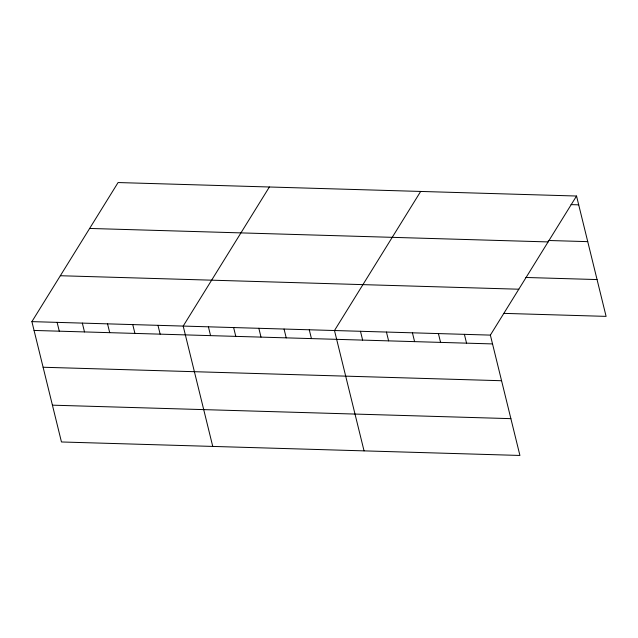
<?xml version="1.0" encoding="UTF-8"?>
<svg xmlns="http://www.w3.org/2000/svg" width="638" height="638" viewBox="0 0 638 638"><rect width="100%" height="100%" fill="white"/><g stroke="black" fill="none" stroke-linecap="round" stroke-linejoin="round"><path stroke-width="0.96" d="M576.537 196.025L490.367 335.109L519.922 455.452L61.463 441.975L31.9 321.624L118.078 182.548L576.537 196.025L606.1 316.376L504.108 313.378M269.372 186.998L183.194 326.074L212.757 446.425M420.665 191.448L334.487 330.524L364.051 450.867M571.01 204.615L578.706 204.838M548.297 240.486L587.742 241.642M89.639 228.444L548.106 241.922M525.856 277.474L597.056 279.564M60.339 275.728L518.806 289.213M31.9 321.624L490.367 335.109M34.061 330.444L492.528 343.922M43.105 367.249L501.572 380.726M52.42 405.17L510.886 418.648M464.384 334.344L466.553 343.156M438.41 333.578L440.571 342.391M412.427 332.813L414.588 341.625M386.445 332.055L388.614 340.867M360.47 331.289L362.631 340.102M309.271 329.782L311.44 338.595M284.054 329.041L286.223 337.853M258.845 328.299L261.006 337.111M233.628 327.557L235.789 336.37M208.411 326.815L210.572 335.628M157.977 325.332L160.146 334.145M132.76 324.59L134.929 333.403M107.551 323.849L109.712 332.661M82.334 323.107L84.495 331.919M57.117 322.365L59.278 331.186"/></g></svg>
